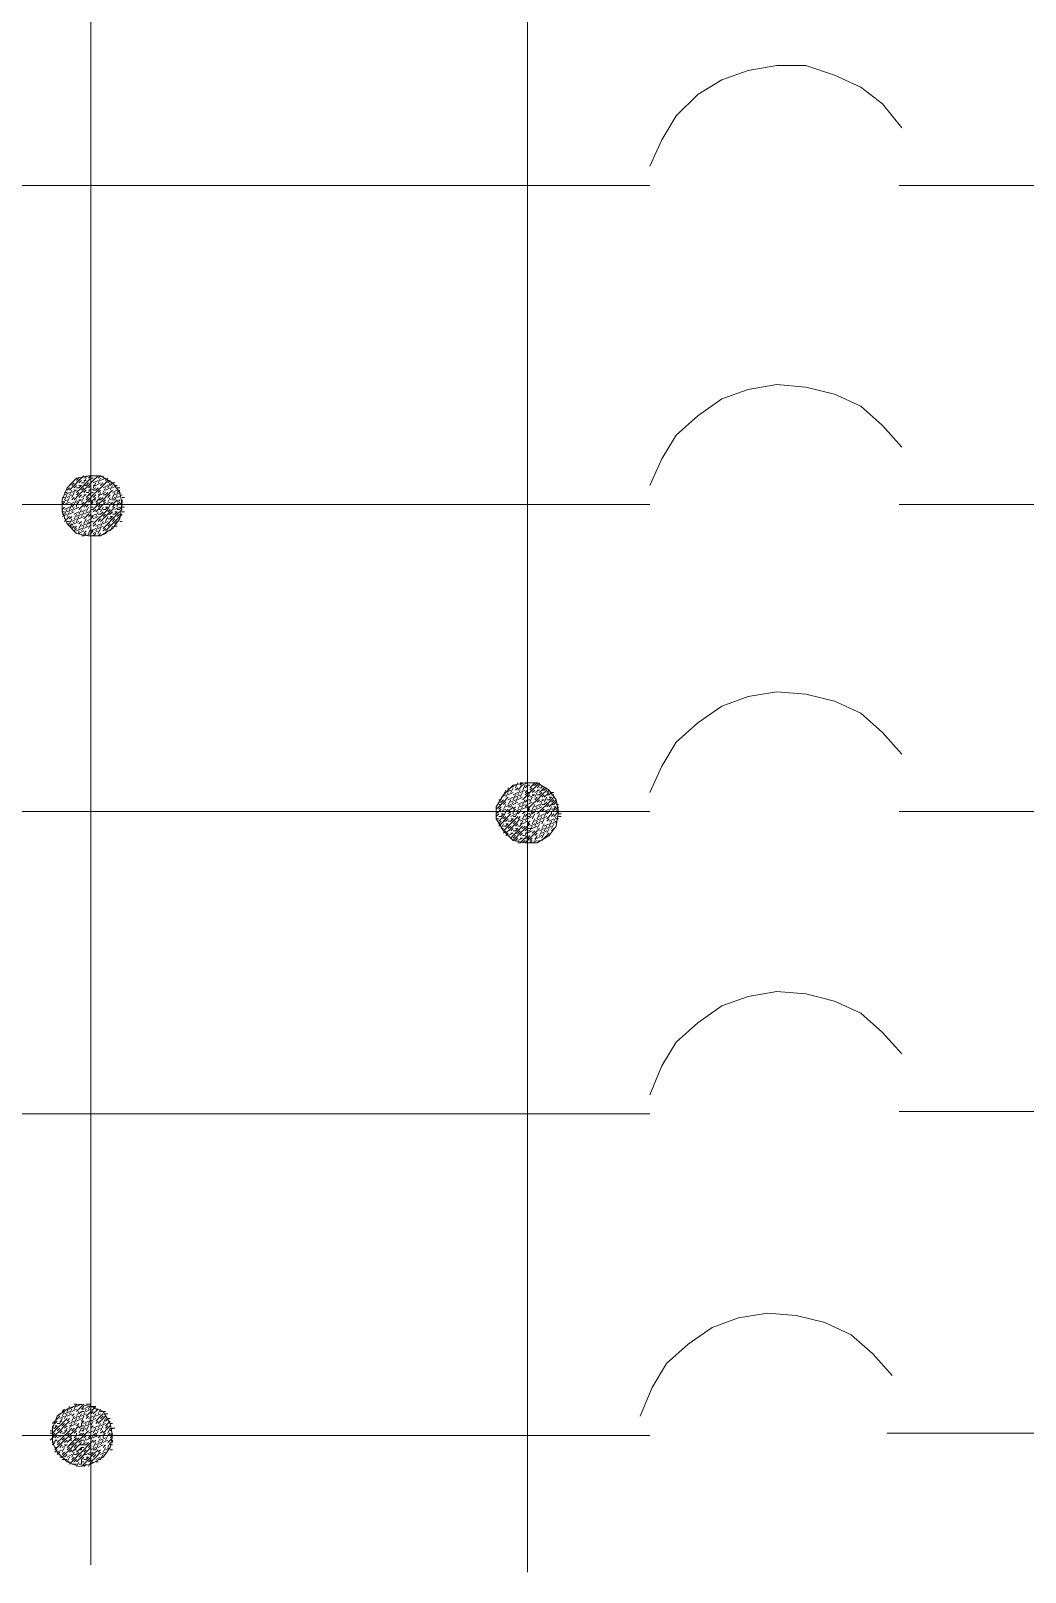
# Model space of a CAD drawing. Header units: metres. Extents: x -1 to 113, y -70 to 21.
# Drawn here: x 107.666 to 108.425, y 5.456 to 6.633 of the extents above; entities that cross this region are included whole.
import ezdxf

# ---------------------------------------------------------------- set-up
doc = ezdxf.new("R2010")
doc.units = ezdxf.units.M
doc.header["$LTSCALE"] = 0.5
doc.layers.add('TABLA', color=7, linetype='Continuous')

msp = doc.modelspace()

# ---------------------------------------------------------------- linework, layer by layer
at = {"layer": 'TABLA', "color": 7, "linetype": 'Continuous', "lineweight": 18, "true_color": 0x000007}
for p, q in [((107.7118, 7.6797), (107.7118, 5.4613)), ((108.0452, 7.6669), (108.0452, 5.4558)), ((108.1386, 6.5146), (107.2465, 6.5146)), ((108.3292, 6.5146), (108.4849, 6.5146)), ((107.6971, 6.2856), (107.699, 6.2875)), ((107.699, 6.2838), (107.7008, 6.2856)), ((107.7008, 6.2893), (107.7026, 6.2911)), ((107.7026, 6.2875), (107.7045, 6.2893)), ((107.7026, 6.2856), (107.7045, 6.2856)), ((107.7026, 6.2838), (107.7045, 6.2856)), ((107.7045, 6.2875), (107.7063, 6.2875)), ((107.7063, 6.2911), (107.71, 6.2929)), ((107.7063, 6.2875), (107.7081, 6.2911)), ((107.7063, 6.2893), (107.7081, 6.2893)), ((107.7063, 6.2856), (107.7081, 6.2856)), ((107.7081, 6.2856), (107.71, 6.2875)), ((107.71, 6.2911), (107.7118, 6.2929)), ((107.71, 6.2838), (107.7118, 6.2856)), ((107.7118, 6.2929), (107.7136, 6.2929)), ((107.7118, 6.2929), (107.7136, 6.2929)), ((107.7118, 6.2911), (107.7136, 6.2911)), ((107.7118, 6.2893), (107.7118, 6.2911)), ((107.7136, 6.2875), (107.7173, 6.2893)), ((107.7136, 6.2838), (107.7155, 6.2875)), ((107.7136, 6.2856), (107.7155, 6.2856)), ((107.7155, 6.2929), (107.7173, 6.2929)), ((107.7155, 6.2856), (107.7191, 6.2875)), ((107.7173, 6.2911), (107.7191, 6.2929)), ((107.7173, 6.2875), (107.7191, 6.2911)), ((107.7191, 6.2893), (107.7228, 6.2911)), ((107.7191, 6.2856), (107.721, 6.2875)), ((107.721, 6.2911), (107.721, 6.2929)), ((107.721, 6.2838), (107.7246, 6.2856)), ((107.7228, 6.2893), (107.7246, 6.2911)), ((107.7246, 6.2875), (107.7265, 6.2893)), ((107.7246, 6.2838), (107.7265, 6.2875)), ((107.7265, 6.2856), (107.7283, 6.2875)), ((107.7265, 6.282), (107.7283, 6.2856)), ((107.7283, 6.2875), (107.7301, 6.2875)), ((107.7283, 6.2838), (107.7319, 6.2856)), ((107.7301, 6.2856), (107.7319, 6.2856)), ((107.6898, 6.2765), (107.6916, 6.2765)), ((107.6898, 6.2728), (107.6898, 6.2746)), ((107.6898, 6.2728), (107.6935, 6.2746)), ((107.6916, 6.2801), (107.6935, 6.2801)), ((107.6916, 6.2783), (107.6953, 6.2801)), ((107.6916, 6.2746), (107.6935, 6.2783)), ((107.6935, 6.282), (107.6953, 6.2838)), ((107.6935, 6.2765), (107.6971, 6.2783)), ((107.6935, 6.2728), (107.6953, 6.2765)), ((107.6953, 6.2783), (107.6971, 6.282)), ((107.6971, 6.2801), (107.7008, 6.282)), ((107.6971, 6.2765), (107.699, 6.2801)), ((107.6971, 6.2746), (107.699, 6.2765)), ((107.699, 6.282), (107.7008, 6.282)), ((107.699, 6.271), (107.7008, 6.2746)), ((107.7008, 6.2838), (107.7026, 6.2838)), ((107.7008, 6.2783), (107.7026, 6.2801)), ((107.7008, 6.2728), (107.7045, 6.2746)), ((107.7026, 6.2765), (107.7045, 6.2783)), ((107.7026, 6.2746), (107.7045, 6.2746)), ((107.7045, 6.282), (107.7063, 6.2838)), ((107.7045, 6.2765), (107.7081, 6.2783)), ((107.7045, 6.2728), (107.7063, 6.2765)), ((107.7063, 6.2801), (107.7081, 6.282)), ((107.7063, 6.2783), (107.7081, 6.2783)), ((107.7081, 6.2801), (107.71, 6.2801)), ((107.7081, 6.2746), (107.71, 6.2765)), ((107.71, 6.2801), (107.7118, 6.2838)), ((107.71, 6.282), (107.7118, 6.282)), ((107.71, 6.2783), (107.7118, 6.2783)), ((107.71, 6.2728), (107.7118, 6.2746)), ((107.7118, 6.282), (107.7155, 6.2838)), ((107.7118, 6.2801), (107.7136, 6.2801)), ((107.7118, 6.2783), (107.7118, 6.2801)), ((107.7118, 6.2728), (107.7155, 6.2765)), ((107.7136, 6.282), (107.7155, 6.282)), ((107.7136, 6.2765), (107.7155, 6.2783)), ((107.7136, 6.2746), (107.7155, 6.2746)), ((107.7155, 6.282), (107.7173, 6.2838)), ((107.7155, 6.2728), (107.7191, 6.2765)), ((107.7173, 6.2801), (107.7191, 6.282)), ((107.7173, 6.2765), (107.7191, 6.2801)), ((107.7173, 6.2783), (107.7191, 6.2783)), ((107.7173, 6.2746), (107.7191, 6.2746)), ((107.7191, 6.2783), (107.7228, 6.2801)), ((107.7191, 6.2746), (107.721, 6.2765)), ((107.721, 6.2801), (107.7228, 6.2838)), ((107.721, 6.2783), (107.7228, 6.2783)), ((107.721, 6.2728), (107.7228, 6.2746)), ((107.7228, 6.282), (107.7265, 6.2838)), ((107.7228, 6.2783), (107.7246, 6.2801)), ((107.7246, 6.2765), (107.7265, 6.2783)), ((107.7246, 6.2728), (107.7265, 6.2765)), ((107.7265, 6.2746), (107.7301, 6.2765)), ((107.7283, 6.2801), (107.7319, 6.282)), ((107.7283, 6.2765), (107.7301, 6.2801)), ((107.7283, 6.2746), (107.7301, 6.2746)), ((107.7301, 6.2783), (107.7338, 6.2801)), ((107.7301, 6.2746), (107.7319, 6.2783)), ((107.7319, 6.2838), (107.7338, 6.2838)), ((107.7319, 6.2801), (107.7338, 6.282)), ((107.7319, 6.2765), (107.7356, 6.2783)), ((107.7319, 6.2728), (107.7338, 6.2746)), ((107.7338, 6.2783), (107.7338, 6.2801)), ((107.7356, 6.2765), (107.7374, 6.2765)), ((107.7356, 6.2728), (107.7356, 6.2746)), ((108.1386, 6.271), (107.2465, 6.271)), ((107.6898, 6.271), (107.6916, 6.2728)), ((107.6898, 6.271), (107.6916, 6.271)), ((107.6898, 6.2691), (107.6898, 6.271)), ((107.6898, 6.2673), (107.6916, 6.2691)), ((107.6898, 6.2655), (107.6916, 6.2655)), ((107.6898, 6.2636), (107.6916, 6.2636)), ((107.6898, 6.2618), (107.6935, 6.2636)), ((107.6916, 6.271), (107.6953, 6.2728)), ((107.6916, 6.271), (107.6935, 6.271)), ((107.6916, 6.2673), (107.6953, 6.2691)), ((107.6916, 6.2636), (107.6935, 6.2673)), ((107.6916, 6.26), (107.6916, 6.2618)), ((107.6916, 6.2581), (107.6953, 6.2618)), ((107.6935, 6.2655), (107.6971, 6.2673)), ((107.6935, 6.2618), (107.6953, 6.2655)), ((107.6953, 6.271), (107.699, 6.2728)), ((107.6953, 6.2673), (107.6971, 6.271)), ((107.6953, 6.2636), (107.699, 6.2655)), ((107.6953, 6.26), (107.6971, 6.2618)), ((107.6971, 6.271), (107.699, 6.271)), ((107.6971, 6.2691), (107.699, 6.271)), ((107.6971, 6.2655), (107.699, 6.2691)), ((107.699, 6.271), (107.7008, 6.271)), ((107.699, 6.2673), (107.7026, 6.2691)), ((107.699, 6.2636), (107.7026, 6.2655)), ((107.699, 6.26), (107.7008, 6.2636)), ((107.7008, 6.271), (107.7026, 6.2728)), ((107.7008, 6.2691), (107.7008, 6.271)), ((107.7008, 6.2618), (107.7045, 6.2636)), ((107.7008, 6.2581), (107.7026, 6.2618)), ((107.7026, 6.2673), (107.7063, 6.271)), ((107.7026, 6.2636), (107.7045, 6.2673)), ((107.7026, 6.26), (107.7063, 6.2618)), ((107.7045, 6.271), (107.7063, 6.2728)), ((107.7045, 6.2655), (107.7081, 6.2673)), ((107.7045, 6.2618), (107.7063, 6.2655)), ((107.7063, 6.2691), (107.7081, 6.271)), ((107.7063, 6.2636), (107.71, 6.2655)), ((107.7081, 6.271), (107.71, 6.271)), ((107.7081, 6.2691), (107.71, 6.271)), ((107.7081, 6.2655), (107.71, 6.2691)), ((107.71, 6.271), (107.7118, 6.271)), ((107.71, 6.271), (107.7118, 6.271)), ((107.71, 6.2618), (107.7118, 6.2636)), ((107.7118, 6.2728), (107.7136, 6.2728)), ((107.7118, 6.271), (107.7136, 6.271)), ((107.7118, 6.2673), (107.7118, 6.2691)), ((107.7118, 6.2691), (107.7136, 6.2691)), ((107.7118, 6.2618), (107.7155, 6.2636)), ((107.7118, 6.2618), (107.7136, 6.2618)), ((107.7118, 6.26), (107.7136, 6.2618)), ((107.7136, 6.271), (107.7155, 6.271)), ((107.7136, 6.2655), (107.7155, 6.2673)), ((107.7136, 6.26), (107.7173, 6.2618)), ((107.7155, 6.271), (107.7173, 6.2728)), ((107.7155, 6.2618), (107.7173, 6.2655)), ((107.7173, 6.2691), (107.7191, 6.271)), ((107.7173, 6.2673), (107.7191, 6.2673)), ((107.7173, 6.2636), (107.7191, 6.2636)), ((107.7191, 6.271), (107.721, 6.271)), ((107.7191, 6.2655), (107.721, 6.2691)), ((107.7191, 6.2636), (107.721, 6.2655)), ((107.721, 6.271), (107.7228, 6.2728)), ((107.721, 6.271), (107.7228, 6.271)), ((107.721, 6.2673), (107.7228, 6.2673)), ((107.721, 6.2618), (107.7228, 6.2636)), ((107.7228, 6.271), (107.7265, 6.2728)), ((107.7228, 6.271), (107.7246, 6.271)), ((107.7228, 6.2691), (107.7246, 6.2691)), ((107.7228, 6.2673), (107.7246, 6.2691)), ((107.7228, 6.2581), (107.7246, 6.2618)), ((107.7246, 6.271), (107.7265, 6.271)), ((107.7246, 6.2655), (107.7265, 6.2673)), ((107.7246, 6.2636), (107.7265, 6.2636)), ((107.7265, 6.271), (107.7283, 6.2728)), ((107.7265, 6.2636), (107.7283, 6.2655)), ((107.7265, 6.2618), (107.7283, 6.2618)), ((107.7265, 6.26), (107.7283, 6.2618)), ((107.7283, 6.2691), (107.7301, 6.271)), ((107.7283, 6.2636), (107.7301, 6.2636)), ((107.7301, 6.271), (107.7319, 6.271)), ((107.7301, 6.2673), (107.7338, 6.2691)), ((107.7301, 6.2655), (107.7319, 6.2655)), ((107.7301, 6.2636), (107.7319, 6.2655)), ((107.7319, 6.271), (107.7338, 6.2728)), ((107.7319, 6.2691), (107.7319, 6.271)), ((107.7319, 6.2673), (107.7338, 6.2673)), ((107.7319, 6.2618), (107.7338, 6.2636)), ((107.7338, 6.271), (107.7356, 6.2728)), ((107.7338, 6.2673), (107.7356, 6.271)), ((107.7356, 6.2691), (107.7374, 6.2691)), ((107.7356, 6.2655), (107.7374, 6.2655)), ((108.3292, 6.271), (108.4849, 6.271)), ((107.6935, 6.2581), (107.6953, 6.2581)), ((107.6935, 6.2563), (107.6953, 6.2563)), ((107.6953, 6.2563), (107.6971, 6.26)), ((107.6953, 6.2545), (107.6971, 6.2563)), ((107.6953, 6.2545), (107.6971, 6.2545)), ((107.6971, 6.2581), (107.7008, 6.26)), ((107.6971, 6.2545), (107.699, 6.2581)), ((107.6971, 6.2526), (107.699, 6.2545)), ((107.699, 6.2563), (107.7026, 6.2581)), ((107.699, 6.2526), (107.7008, 6.2545)), ((107.699, 6.2508), (107.7008, 6.2526)), ((107.7008, 6.2508), (107.7045, 6.2526)), ((107.7026, 6.2563), (107.7045, 6.2581)), ((107.7026, 6.2526), (107.7045, 6.2563)), ((107.7026, 6.249), (107.7026, 6.2508)), ((107.7026, 6.249), (107.7063, 6.2508)), ((107.7045, 6.2545), (107.7081, 6.2563)), ((107.7045, 6.2508), (107.7063, 6.2545)), ((107.7063, 6.2563), (107.7081, 6.26)), ((107.7063, 6.2526), (107.71, 6.2545)), ((107.7063, 6.249), (107.7081, 6.2508)), ((107.7081, 6.2581), (107.7118, 6.26)), ((107.7081, 6.2545), (107.71, 6.2581)), ((107.71, 6.2563), (107.7118, 6.2581)), ((107.71, 6.2526), (107.7118, 6.2563)), ((107.71, 6.249), (107.7118, 6.2526)), ((107.7118, 6.2581), (107.7118, 6.26)), ((107.7118, 6.2581), (107.7136, 6.2581)), ((107.7118, 6.2508), (107.7155, 6.2526)), ((107.7118, 6.2508), (107.7136, 6.2508)), ((107.7118, 6.249), (107.7136, 6.2508)), ((107.7136, 6.2545), (107.7155, 6.2563)), ((107.7136, 6.249), (107.7173, 6.2508)), ((107.7155, 6.2545), (107.7191, 6.2563)), ((107.7155, 6.2508), (107.7173, 6.2545)), ((107.7173, 6.2581), (107.7191, 6.26)), ((107.7173, 6.2526), (107.721, 6.2545)), ((107.7173, 6.249), (107.7191, 6.2526)), ((107.7191, 6.2545), (107.721, 6.2581)), ((107.721, 6.2563), (107.7246, 6.2581)), ((107.721, 6.2508), (107.7228, 6.2526)), ((107.7228, 6.249), (107.7246, 6.2508)), ((107.7246, 6.26), (107.7265, 6.26)), ((107.7246, 6.2545), (107.7265, 6.2563)), ((107.7265, 6.2508), (107.7283, 6.2545)), ((107.7283, 6.2581), (107.7301, 6.26)), ((107.7301, 6.2563), (107.7319, 6.2581)), ((107.7301, 6.2545), (107.7319, 6.2545)), ((107.7338, 6.2581), (107.7356, 6.2581)), ((107.7045, 6.2472), (107.7063, 6.2472)), ((107.7063, 6.2472), (107.7081, 6.249)), ((107.7081, 6.2472), (107.7118, 6.249)), ((107.71, 6.2472), (107.7118, 6.2472)), ((107.7118, 6.2472), (107.7118, 6.249)), ((107.7118, 6.2472), (107.7136, 6.2472)), ((107.7136, 6.2472), (107.7155, 6.249)), ((107.7173, 6.2472), (107.7191, 6.249)), ((107.7191, 6.2472), (107.7228, 6.249)), ((108.0269, 6.0493), (108.0287, 6.053)), ((108.0287, 6.0511), (108.0324, 6.053)), ((108.0287, 6.0475), (108.0305, 6.0511)), ((108.0305, 6.053), (108.0305, 6.0548)), ((108.0305, 6.0493), (108.0342, 6.0511)), ((108.0324, 6.0548), (108.036, 6.0566)), ((108.0324, 6.0511), (108.0342, 6.0548)), ((108.0342, 6.0493), (108.0379, 6.0511)), ((108.036, 6.0548), (108.0379, 6.0585)), ((108.036, 6.053), (108.0379, 6.0548)), ((108.0379, 6.0493), (108.0397, 6.053)), ((108.0397, 6.0585), (108.0415, 6.0585)), ((108.0397, 6.0566), (108.0415, 6.0585)), ((108.0397, 6.0511), (108.0434, 6.053)), ((108.0397, 6.0475), (108.0415, 6.0511)), ((108.0415, 6.053), (108.0434, 6.0566)), ((108.0434, 6.0548), (108.0452, 6.0566)), ((108.0434, 6.0511), (108.0452, 6.053)), ((108.0434, 6.0493), (108.0452, 6.0511)), ((108.0452, 6.0585), (108.047, 6.0585)), ((108.0452, 6.0585), (108.047, 6.0585)), ((108.0452, 6.0566), (108.047, 6.0566)), ((108.0452, 6.0566), (108.047, 6.0566)), ((108.0452, 6.053), (108.0452, 6.0548)), ((108.0452, 6.0511), (108.047, 6.0511)), ((108.047, 6.0585), (108.0489, 6.0585)), ((108.047, 6.0548), (108.0507, 6.0585)), ((108.047, 6.053), (108.0489, 6.0548)), ((108.0489, 6.0585), (108.0507, 6.0585)), ((108.0489, 6.0566), (108.0507, 6.0566)), ((108.0489, 6.0511), (108.0507, 6.053)), ((108.0507, 6.0566), (108.0525, 6.0585)), ((108.0507, 6.0511), (108.0544, 6.053)), ((108.0507, 6.0475), (108.0525, 6.0511)), ((108.0525, 6.0548), (108.0544, 6.0566)), ((108.0525, 6.053), (108.0544, 6.053)), ((108.0544, 6.0548), (108.0562, 6.0548)), ((108.0544, 6.0511), (108.058, 6.0548)), ((108.0544, 6.0493), (108.0562, 6.0511)), ((108.0562, 6.0548), (108.0562, 6.0566)), ((108.0562, 6.053), (108.058, 6.053)), ((108.058, 6.053), (108.0599, 6.0548)), ((108.058, 6.0475), (108.0617, 6.0511)), ((108.0599, 6.0511), (108.0617, 6.053)), ((108.0617, 6.0493), (108.0635, 6.0511)), ((108.0635, 6.0511), (108.0654, 6.0511)), ((108.0232, 6.0456), (108.0251, 6.0456)), ((108.0232, 6.0438), (108.0251, 6.0438)), ((108.0232, 6.042), (108.0251, 6.042)), ((108.0232, 6.0383), (108.0251, 6.0401)), ((108.0232, 6.0365), (108.0251, 6.0383)), ((108.0251, 6.0475), (108.0287, 6.0493)), ((108.0251, 6.0438), (108.0269, 6.0456)), ((108.0251, 6.0365), (108.0287, 6.0383)), ((108.0269, 6.042), (108.0287, 6.0438)), ((108.0269, 6.0383), (108.0287, 6.042)), ((108.0287, 6.0401), (108.0324, 6.042)), ((108.0287, 6.0365), (108.0305, 6.0383)), ((108.0305, 6.0456), (108.0342, 6.0475)), ((108.0305, 6.042), (108.0324, 6.0456)), ((108.0305, 6.0401), (108.0324, 6.0401)), ((108.0324, 6.0438), (108.036, 6.0456)), ((108.0324, 6.0401), (108.0342, 6.0438)), ((108.0342, 6.0456), (108.036, 6.0493)), ((108.0342, 6.042), (108.0379, 6.0438)), ((108.0342, 6.0383), (108.036, 6.0401)), ((108.0342, 6.0365), (108.036, 6.0383)), ((108.036, 6.0475), (108.0397, 6.0493)), ((108.036, 6.0438), (108.0379, 6.0475)), ((108.036, 6.0365), (108.0397, 6.0383)), ((108.0379, 6.0456), (108.0415, 6.0475)), ((108.0379, 6.042), (108.0415, 6.0438)), ((108.0379, 6.0383), (108.0397, 6.042)), ((108.0397, 6.0401), (108.0434, 6.042)), ((108.0397, 6.0365), (108.0415, 6.0401)), ((108.0415, 6.0456), (108.0452, 6.0493)), ((108.0415, 6.042), (108.0434, 6.0456)), ((108.0415, 6.0383), (108.0452, 6.0401)), ((108.0434, 6.0438), (108.0452, 6.0456)), ((108.0434, 6.0401), (108.0452, 6.042)), ((108.0452, 6.0475), (108.047, 6.0493)), ((108.0452, 6.0456), (108.0452, 6.0475)), ((108.0452, 6.0456), (108.047, 6.0456)), ((108.0452, 6.042), (108.0452, 6.0438)), ((108.0452, 6.042), (108.0489, 6.0438)), ((108.0452, 6.0401), (108.047, 6.0401)), ((108.0452, 6.0383), (108.047, 6.0383)), ((108.047, 6.0475), (108.0507, 6.0493)), ((108.047, 6.0438), (108.0489, 6.0475)), ((108.047, 6.0365), (108.0507, 6.0383)), ((108.0489, 6.0493), (108.0507, 6.0493)), ((108.0489, 6.0383), (108.0507, 6.042)), ((108.0507, 6.0456), (108.0525, 6.0475)), ((108.0507, 6.0401), (108.0544, 6.042)), ((108.0507, 6.0365), (108.0525, 6.0401)), ((108.0525, 6.0493), (108.0544, 6.0493)), ((108.0525, 6.0438), (108.0544, 6.0456)), ((108.0525, 6.0383), (108.0562, 6.0401)), ((108.0544, 6.0438), (108.058, 6.0456)), ((108.0544, 6.0401), (108.0562, 6.0438)), ((108.0562, 6.0475), (108.058, 6.0493)), ((108.0562, 6.0456), (108.058, 6.0456)), ((108.0562, 6.042), (108.058, 6.042)), ((108.0562, 6.0365), (108.058, 6.0383)), ((108.058, 6.0438), (108.0599, 6.0475)), ((108.058, 6.042), (108.0599, 6.0438)), ((108.058, 6.0365), (108.0617, 6.0383)), ((108.0599, 6.0493), (108.0617, 6.0493)), ((108.0599, 6.0456), (108.0617, 6.0456)), ((108.0599, 6.0401), (108.0617, 6.042)), ((108.0617, 6.0475), (108.0635, 6.0475)), ((108.0617, 6.0456), (108.0635, 6.0475)), ((108.0617, 6.0365), (108.0635, 6.0401)), ((108.0635, 6.0493), (108.0654, 6.0493)), ((108.0635, 6.0438), (108.0654, 6.0456)), ((108.0635, 6.042), (108.0654, 6.042)), ((108.0635, 6.0383), (108.0654, 6.0383)), ((108.0654, 6.042), (108.0672, 6.0438)), ((108.0654, 6.0401), (108.0672, 6.0401)), ((108.0654, 6.0383), (108.0672, 6.0401)), ((108.0672, 6.042), (108.069, 6.042)), ((108.0672, 6.0365), (108.069, 6.0383)), ((108.1386, 6.0365), (107.2465, 6.0365)), ((108.0214, 6.0365), (108.0232, 6.0365)), ((108.0214, 6.0347), (108.0232, 6.0365)), ((108.0214, 6.0328), (108.0232, 6.0347)), ((108.0214, 6.031), (108.0232, 6.031)), ((108.0232, 6.0365), (108.0251, 6.0365)), ((108.0232, 6.0328), (108.0251, 6.0328)), ((108.0232, 6.0273), (108.0251, 6.0292)), ((108.0251, 6.0365), (108.0269, 6.0365)), ((108.0251, 6.0347), (108.0269, 6.0347)), ((108.0251, 6.0328), (108.0269, 6.0347)), ((108.0251, 6.0237), (108.0269, 6.0273)), ((108.0269, 6.0365), (108.0287, 6.0365)), ((108.0269, 6.031), (108.0287, 6.0328)), ((108.0269, 6.0292), (108.0287, 6.0292)), ((108.0287, 6.0292), (108.0305, 6.031)), ((108.0287, 6.0273), (108.0305, 6.0273)), ((108.0287, 6.0255), (108.0305, 6.0273)), ((108.0305, 6.0347), (108.0324, 6.0365)), ((108.0305, 6.0292), (108.0324, 6.0292)), ((108.0324, 6.0365), (108.0342, 6.0365)), ((108.0324, 6.0328), (108.036, 6.0347)), ((108.0324, 6.031), (108.0342, 6.031)), ((108.0324, 6.0292), (108.0342, 6.031)), ((108.0342, 6.0347), (108.0342, 6.0365)), ((108.0342, 6.0328), (108.036, 6.0328)), ((108.0342, 6.0273), (108.036, 6.0292)), ((108.036, 6.0328), (108.0379, 6.0365)), ((108.036, 6.0255), (108.0379, 6.0273)), ((108.0379, 6.0365), (108.0397, 6.0365)), ((108.0379, 6.0347), (108.0397, 6.0365)), ((108.0379, 6.031), (108.0397, 6.0328)), ((108.0397, 6.0365), (108.0415, 6.0365)), ((108.0397, 6.0292), (108.0434, 6.031)), ((108.0397, 6.0255), (108.0415, 6.0292)), ((108.0397, 6.0273), (108.0415, 6.0273)), ((108.0415, 6.0347), (108.0434, 6.0365)), ((108.0415, 6.031), (108.0434, 6.0347)), ((108.0415, 6.0273), (108.0452, 6.0292)), ((108.0434, 6.0365), (108.0452, 6.0365)), ((108.0434, 6.0328), (108.0452, 6.0347)), ((108.0434, 6.0292), (108.0452, 6.0328)), ((108.0452, 6.0365), (108.047, 6.0365)), ((108.0452, 6.0347), (108.047, 6.0347)), ((108.0452, 6.0328), (108.047, 6.0328)), ((108.0452, 6.031), (108.0489, 6.0328)), ((108.0452, 6.0273), (108.047, 6.0292)), ((108.0452, 6.0273), (108.047, 6.0273)), ((108.0452, 6.0255), (108.047, 6.0273)), ((108.047, 6.0365), (108.0489, 6.0365)), ((108.047, 6.0328), (108.0489, 6.0365)), ((108.047, 6.0255), (108.0507, 6.0273)), ((108.0489, 6.0365), (108.0507, 6.0365)), ((108.0489, 6.0347), (108.0507, 6.0365)), ((108.0489, 6.031), (108.0507, 6.0347)), ((108.0489, 6.0273), (108.0507, 6.031)), ((108.0507, 6.0365), (108.0525, 6.0365)), ((108.0507, 6.0292), (108.0544, 6.031)), ((108.0507, 6.0255), (108.0525, 6.0292)), ((108.0525, 6.0347), (108.0544, 6.0365)), ((108.0525, 6.031), (108.0544, 6.0347)), ((108.0525, 6.0273), (108.0562, 6.0292)), ((108.0525, 6.0237), (108.0544, 6.0273)), ((108.0544, 6.0328), (108.058, 6.0347)), ((108.0544, 6.0292), (108.0562, 6.0328)), ((108.0562, 6.0365), (108.058, 6.0365)), ((108.0562, 6.031), (108.0599, 6.0328)), ((108.0562, 6.0273), (108.058, 6.031)), ((108.0562, 6.0237), (108.058, 6.0273)), ((108.058, 6.0328), (108.0599, 6.0365)), ((108.058, 6.0255), (108.0617, 6.0273)), ((108.0599, 6.0365), (108.0617, 6.0365)), ((108.0599, 6.0347), (108.0617, 6.0365)), ((108.0599, 6.0292), (108.0617, 6.031)), ((108.0617, 6.0365), (108.0635, 6.0365)), ((108.0617, 6.0292), (108.0654, 6.031)), ((108.0617, 6.0255), (108.0635, 6.0292)), ((108.0635, 6.0328), (108.0654, 6.0347)), ((108.0635, 6.0273), (108.0672, 6.0292)), ((108.0635, 6.0237), (108.0654, 6.0273)), ((108.0654, 6.0328), (108.069, 6.0365)), ((108.0654, 6.0292), (108.0672, 6.0328)), ((108.0672, 6.031), (108.069, 6.031)), ((108.0672, 6.0273), (108.0672, 6.0292)), ((108.069, 6.0347), (108.0709, 6.0347)), ((108.069, 6.0328), (108.0709, 6.0328)), ((108.3292, 6.0365), (108.4849, 6.0365)), ((108.0251, 6.0237), (108.0269, 6.0237)), ((108.0269, 6.0255), (108.0287, 6.0255)), ((108.0269, 6.02), (108.0287, 6.0218)), ((108.0287, 6.0182), (108.0305, 6.02)), ((108.0305, 6.0237), (108.0324, 6.0255)), ((108.0305, 6.0182), (108.0342, 6.02)), ((108.0324, 6.0218), (108.0342, 6.0237)), ((108.0324, 6.02), (108.0342, 6.02)), ((108.0342, 6.0218), (108.036, 6.0218)), ((108.0342, 6.0163), (108.036, 6.0182)), ((108.036, 6.0237), (108.0379, 6.0237)), ((108.036, 6.0218), (108.0379, 6.0237)), ((108.036, 6.02), (108.0379, 6.02)), ((108.036, 6.0145), (108.0379, 6.0163)), ((108.0379, 6.0255), (108.0397, 6.0255)), ((108.0379, 6.02), (108.0397, 6.0218)), ((108.0379, 6.0145), (108.0415, 6.0163)), ((108.0397, 6.0182), (108.0415, 6.02)), ((108.0397, 6.0163), (108.0415, 6.0163)), ((108.0415, 6.0237), (108.0434, 6.0255)), ((108.0415, 6.0182), (108.0434, 6.0182)), ((108.0415, 6.0127), (108.0434, 6.0145)), ((108.0434, 6.0218), (108.0452, 6.0237)), ((108.0434, 6.0182), (108.0452, 6.0218)), ((108.0434, 6.02), (108.0452, 6.02)), ((108.0434, 6.0163), (108.0452, 6.0163)), ((108.0434, 6.0127), (108.0452, 6.0145)), ((108.0452, 6.0237), (108.047, 6.0237)), ((108.0452, 6.0218), (108.047, 6.0218)), ((108.0452, 6.02), (108.0489, 6.0218)), ((108.0452, 6.0163), (108.047, 6.0182)), ((108.0452, 6.0163), (108.047, 6.0163)), ((108.047, 6.0218), (108.0489, 6.0255)), ((108.047, 6.0237), (108.0489, 6.0237)), ((108.047, 6.0145), (108.0489, 6.0163)), ((108.047, 6.0127), (108.0489, 6.0145)), ((108.0489, 6.0237), (108.0525, 6.0255)), ((108.0489, 6.02), (108.0507, 6.0218)), ((108.0489, 6.0127), (108.0525, 6.0145)), ((108.0507, 6.0182), (108.0525, 6.02)), ((108.0507, 6.0145), (108.0525, 6.0182)), ((108.0507, 6.0163), (108.0525, 6.0163)), ((108.0525, 6.0163), (108.0562, 6.0182)), ((108.0525, 6.0127), (108.0544, 6.0145)), ((108.0544, 6.0218), (108.058, 6.0237)), ((108.0544, 6.0182), (108.0562, 6.0218)), ((108.0562, 6.02), (108.0599, 6.0218)), ((108.0562, 6.0163), (108.058, 6.02)), ((108.058, 6.0218), (108.0599, 6.0255)), ((108.0599, 6.0237), (108.0635, 6.0255)), ((108.0599, 6.02), (108.0617, 6.0237)), ((108.0635, 6.0218), (108.0654, 6.0237)), ((108.0379, 6.0127), (108.0397, 6.0127)), ((108.0452, 6.0127), (108.047, 6.0127)), ((108.047, 6.0127), (108.0489, 6.0127)), ((108.1386, 5.8057), (107.2465, 5.8057)), ((108.3292, 5.8075), (108.4849, 5.8075)), ((107.6898, 5.5785), (107.6916, 5.5803)), ((107.6935, 5.5785), (107.6953, 5.5822)), ((107.6953, 5.5803), (107.699, 5.5822)), ((107.6953, 5.5767), (107.6971, 5.5803)), ((107.6971, 5.5785), (107.7008, 5.5803)), ((107.699, 5.584), (107.7008, 5.584)), ((107.699, 5.5803), (107.7008, 5.584)), ((107.7008, 5.5822), (107.7045, 5.584)), ((107.7008, 5.5785), (107.7045, 5.5822)), ((107.7045, 5.5822), (107.7063, 5.584)), ((107.7045, 5.5803), (107.7063, 5.5822)), ((107.7045, 5.5803), (107.7063, 5.5803)), ((107.7063, 5.5803), (107.71, 5.5822)), ((107.7063, 5.5767), (107.7081, 5.5803)), ((107.7081, 5.584), (107.71, 5.584)), ((107.7081, 5.5785), (107.7118, 5.5803)), ((107.71, 5.584), (107.7118, 5.584)), ((107.71, 5.5803), (107.7118, 5.584)), ((107.7118, 5.5822), (107.7136, 5.5822)), ((107.7136, 5.5822), (107.7155, 5.5822)), ((107.7136, 5.5767), (107.7173, 5.5803)), ((107.7155, 5.5803), (107.7173, 5.5803)), ((107.7173, 5.5767), (107.7191, 5.5803)), ((107.6825, 5.5657), (107.6825, 5.5675)), ((107.6843, 5.5693), (107.6861, 5.5712)), ((107.6843, 5.5675), (107.6861, 5.5675)), ((107.6843, 5.5657), (107.6861, 5.5675)), ((107.6861, 5.5748), (107.688, 5.5767)), ((107.6861, 5.5693), (107.688, 5.5693)), ((107.688, 5.573), (107.6916, 5.5748)), ((107.688, 5.5693), (107.6898, 5.573)), ((107.688, 5.5712), (107.6898, 5.5712)), ((107.6898, 5.5748), (107.6916, 5.5785)), ((107.6898, 5.5675), (107.6916, 5.5693)), ((107.6916, 5.5767), (107.6953, 5.5785)), ((107.6916, 5.573), (107.6935, 5.5767)), ((107.6916, 5.5657), (107.6935, 5.5675)), ((107.6935, 5.5748), (107.6971, 5.5767)), ((107.6935, 5.5712), (107.6953, 5.573)), ((107.6953, 5.5693), (107.699, 5.5712)), ((107.6953, 5.5657), (107.6971, 5.5693)), ((107.6953, 5.5675), (107.6971, 5.5675)), ((107.6971, 5.5748), (107.699, 5.5767)), ((107.6971, 5.5712), (107.699, 5.5748)), ((107.6971, 5.5675), (107.7008, 5.5693)), ((107.699, 5.573), (107.7026, 5.5748)), ((107.699, 5.5693), (107.7008, 5.573)), ((107.7008, 5.5748), (107.7026, 5.5785)), ((107.7008, 5.5712), (107.7045, 5.573)), ((107.7008, 5.5675), (107.7026, 5.5693)), ((107.7026, 5.5767), (107.7045, 5.5785)), ((107.7026, 5.573), (107.7045, 5.5767)), ((107.7026, 5.5657), (107.7045, 5.5675)), ((107.7045, 5.5785), (107.7063, 5.5785)), ((107.7045, 5.5748), (107.7081, 5.5767)), ((107.7045, 5.5712), (107.7063, 5.5748)), ((107.7045, 5.5712), (107.7063, 5.5712)), ((107.7045, 5.5693), (107.7063, 5.5712)), ((107.7045, 5.5675), (107.7045, 5.5693)), ((107.7045, 5.5675), (107.7063, 5.5675)), ((107.7063, 5.5693), (107.71, 5.5712)), ((107.7063, 5.5657), (107.7081, 5.5693)), ((107.7081, 5.573), (107.71, 5.5748)), ((107.7081, 5.5675), (107.7118, 5.5693)), ((107.7081, 5.5638), (107.71, 5.5675)), ((107.71, 5.573), (107.7136, 5.5748)), ((107.71, 5.5693), (107.7118, 5.573)), ((107.7118, 5.5767), (107.7136, 5.5785)), ((107.7118, 5.5712), (107.7155, 5.573)), ((107.7118, 5.5675), (107.7136, 5.5712)), ((107.7118, 5.5657), (107.7136, 5.5675)), ((107.7136, 5.573), (107.7155, 5.5767)), ((107.7136, 5.5657), (107.7173, 5.5675)), ((107.7155, 5.5748), (107.7191, 5.5767)), ((107.7155, 5.5693), (107.7173, 5.5712)), ((107.7173, 5.5657), (107.7191, 5.5693)), ((107.7191, 5.5785), (107.721, 5.5785)), ((107.7191, 5.573), (107.721, 5.5748)), ((107.7191, 5.5675), (107.7228, 5.5693)), ((107.7191, 5.5638), (107.721, 5.5675)), ((107.721, 5.5785), (107.7228, 5.5785)), ((107.721, 5.5693), (107.7228, 5.573)), ((107.7228, 5.5767), (107.7246, 5.5767)), ((107.7228, 5.5712), (107.7246, 5.573)), ((107.7228, 5.5675), (107.7265, 5.5712)), ((107.7228, 5.5657), (107.7246, 5.5675)), ((107.7246, 5.573), (107.7265, 5.573)), ((107.7265, 5.5693), (107.7283, 5.5693)), ((108.1386, 5.5602), (107.2392, 5.5602)), ((107.6807, 5.5638), (107.6825, 5.5638)), ((107.6807, 5.5565), (107.6843, 5.5602)), ((107.6825, 5.5657), (107.6843, 5.5657)), ((107.6825, 5.5602), (107.6843, 5.562)), ((107.6825, 5.5602), (107.6843, 5.5602)), ((107.6825, 5.5547), (107.6825, 5.5565)), ((107.6825, 5.5547), (107.6861, 5.5565)), ((107.6843, 5.5584), (107.6861, 5.5602)), ((107.6843, 5.5565), (107.6861, 5.5565)), ((107.6861, 5.5638), (107.688, 5.5657)), ((107.6861, 5.5584), (107.6898, 5.5602)), ((107.688, 5.562), (107.6898, 5.5638)), ((107.688, 5.5602), (107.6898, 5.5602)), ((107.6898, 5.562), (107.6916, 5.562)), ((107.6898, 5.5602), (107.6916, 5.5602)), ((107.6898, 5.5565), (107.6916, 5.5584)), ((107.6916, 5.562), (107.6935, 5.5657)), ((107.6916, 5.5638), (107.6935, 5.5638)), ((107.6916, 5.5602), (107.6935, 5.5602)), ((107.6916, 5.5547), (107.6935, 5.5565)), ((107.6935, 5.5602), (107.6953, 5.562)), ((107.6935, 5.5602), (107.6953, 5.5602)), ((107.6935, 5.5547), (107.6971, 5.5584)), ((107.6953, 5.5584), (107.6971, 5.5602)), ((107.6953, 5.5565), (107.6971, 5.5565)), ((107.6971, 5.5638), (107.699, 5.5657)), ((107.699, 5.562), (107.7008, 5.5638)), ((107.699, 5.5602), (107.7008, 5.5602)), ((107.699, 5.5584), (107.7008, 5.5602)), ((107.699, 5.5565), (107.7008, 5.5565)), ((107.7008, 5.5602), (107.7008, 5.562)), ((107.7008, 5.5602), (107.7026, 5.5602)), ((107.7008, 5.5565), (107.7026, 5.5584)), ((107.7026, 5.562), (107.7045, 5.5657)), ((107.7026, 5.5602), (107.7045, 5.562)), ((107.7026, 5.5547), (107.7045, 5.5565)), ((107.7045, 5.5657), (107.7063, 5.5657)), ((107.7045, 5.5638), (107.7081, 5.5657)), ((107.7045, 5.5638), (107.7063, 5.5638)), ((107.7045, 5.5602), (107.7063, 5.562)), ((107.7045, 5.5602), (107.7063, 5.5602)), ((107.7045, 5.5584), (107.7063, 5.5602)), ((107.7045, 5.5565), (107.7063, 5.5565)), ((107.7063, 5.5602), (107.71, 5.5638)), ((107.7063, 5.5584), (107.7081, 5.5602)), ((107.7063, 5.5547), (107.7081, 5.5584)), ((107.7081, 5.5602), (107.71, 5.5602)), ((107.7081, 5.5565), (107.7118, 5.5584)), ((107.71, 5.562), (107.7136, 5.5638)), ((107.71, 5.5584), (107.7118, 5.5602)), ((107.7118, 5.5602), (107.7118, 5.562)), ((107.7118, 5.5602), (107.7136, 5.5602)), ((107.7118, 5.5565), (107.7136, 5.5602)), ((107.7136, 5.562), (107.7155, 5.5657)), ((107.7136, 5.5602), (107.7155, 5.562)), ((107.7136, 5.5584), (107.7173, 5.5602)), ((107.7136, 5.5547), (107.7155, 5.5565)), ((107.7155, 5.5638), (107.7191, 5.5657)), ((107.7155, 5.5602), (107.7173, 5.5638)), ((107.7155, 5.5602), (107.7173, 5.5602)), ((107.7173, 5.5602), (107.7191, 5.5602)), ((107.7173, 5.5584), (107.7191, 5.5602)), ((107.7173, 5.5547), (107.7191, 5.5584)), ((107.7191, 5.562), (107.721, 5.5638)), ((107.7191, 5.5602), (107.721, 5.5602)), ((107.7191, 5.5565), (107.7228, 5.5584)), ((107.7191, 5.5529), (107.721, 5.5565)), ((107.721, 5.5602), (107.7228, 5.562)), ((107.721, 5.5584), (107.721, 5.5602)), ((107.721, 5.5547), (107.7246, 5.5565)), ((107.7228, 5.5602), (107.7246, 5.5602)), ((107.7228, 5.5565), (107.7246, 5.5602)), ((107.7246, 5.562), (107.7265, 5.5657)), ((107.7246, 5.5602), (107.7265, 5.562)), ((107.7246, 5.5547), (107.7283, 5.5584)), ((107.7265, 5.5638), (107.7283, 5.5657)), ((107.7265, 5.5602), (107.7283, 5.562)), ((107.7265, 5.5602), (107.7283, 5.5602)), ((107.7265, 5.5584), (107.7283, 5.5602)), ((107.7283, 5.5657), (107.7301, 5.5657)), ((107.7283, 5.5547), (107.7283, 5.5565)), ((108.32, 5.562), (108.4775, 5.562)), ((107.6825, 5.5529), (107.6843, 5.5547)), ((107.6843, 5.551), (107.6861, 5.551)), ((107.6843, 5.5474), (107.6861, 5.5492)), ((107.6861, 5.5529), (107.688, 5.5547)), ((107.6861, 5.5474), (107.6898, 5.5492)), ((107.6861, 5.5455), (107.688, 5.5474)), ((107.688, 5.551), (107.6898, 5.5529)), ((107.688, 5.5437), (107.6898, 5.5437)), ((107.6898, 5.551), (107.6935, 5.5529)), ((107.6898, 5.5474), (107.6916, 5.551)), ((107.6898, 5.5455), (107.6916, 5.5474)), ((107.6916, 5.5529), (107.6935, 5.5529)), ((107.6916, 5.5437), (107.6935, 5.5455)), ((107.6935, 5.5492), (107.6953, 5.551)), ((107.6935, 5.5437), (107.6971, 5.5455)), ((107.6935, 5.54), (107.6953, 5.5437)), ((107.6953, 5.5529), (107.6971, 5.5529)), ((107.6953, 5.5474), (107.6971, 5.5492)), ((107.6971, 5.5529), (107.699, 5.5547)), ((107.6971, 5.5437), (107.699, 5.5474)), ((107.6971, 5.5419), (107.699, 5.5437)), ((107.699, 5.551), (107.7008, 5.5529)), ((107.699, 5.5492), (107.7008, 5.5492)), ((107.699, 5.5455), (107.7008, 5.5455)), ((107.7008, 5.5474), (107.7045, 5.551)), ((107.7008, 5.5455), (107.7026, 5.5474)), ((107.7008, 5.54), (107.7045, 5.5437)), ((107.7026, 5.5529), (107.7045, 5.5529)), ((107.7026, 5.5492), (107.7045, 5.5492)), ((107.7026, 5.5437), (107.7045, 5.5455)), ((107.7045, 5.5529), (107.7081, 5.5547)), ((107.7045, 5.5529), (107.7063, 5.5529)), ((107.7045, 5.5492), (107.7045, 5.551)), ((107.7045, 5.551), (107.7063, 5.551)), ((107.7045, 5.5419), (107.7063, 5.5437)), ((107.7063, 5.5529), (107.7081, 5.5529)), ((107.7063, 5.5474), (107.7081, 5.5492)), ((107.7063, 5.5455), (107.7081, 5.5455)), ((107.7081, 5.5529), (107.71, 5.5547)), ((107.7081, 5.5455), (107.7118, 5.5474)), ((107.7081, 5.5437), (107.71, 5.5437)), ((107.7081, 5.5419), (107.71, 5.5437)), ((107.71, 5.551), (107.7118, 5.5529)), ((107.71, 5.5455), (107.7118, 5.5455)), ((107.7118, 5.5492), (107.7155, 5.551)), ((107.7118, 5.5455), (107.7136, 5.5474)), ((107.7136, 5.551), (107.7155, 5.5547)), ((107.7136, 5.5492), (107.7155, 5.5492)), ((107.7136, 5.5437), (107.7155, 5.5455)), ((107.7155, 5.5529), (107.7191, 5.5547)), ((107.7155, 5.5492), (107.7173, 5.5529)), ((107.7155, 5.5419), (107.7191, 5.5437)), ((107.7173, 5.551), (107.721, 5.5529)), ((107.7173, 5.5474), (107.7191, 5.5492)), ((107.7191, 5.5455), (107.7228, 5.5474)), ((107.7191, 5.5419), (107.721, 5.5455)), ((107.721, 5.551), (107.7228, 5.5529)), ((107.721, 5.5474), (107.7228, 5.551)), ((107.7228, 5.5492), (107.7265, 5.551)), ((107.7228, 5.5455), (107.7246, 5.5492)), ((107.7246, 5.551), (107.7265, 5.5547)), ((107.7265, 5.5529), (107.7283, 5.5529)), ((107.7265, 5.5492), (107.7283, 5.5492)), ((107.6898, 5.5419), (107.6916, 5.5419)), ((107.6916, 5.5419), (107.6935, 5.5419)), ((107.6935, 5.54), (107.6953, 5.54)), ((107.6971, 5.5382), (107.699, 5.5382)), ((107.699, 5.54), (107.7008, 5.5419)), ((107.699, 5.5382), (107.7008, 5.5382)), ((107.7008, 5.5364), (107.7026, 5.54)), ((107.7026, 5.5382), (107.7045, 5.5382)), ((107.7045, 5.54), (107.7045, 5.5419)), ((107.7045, 5.5382), (107.7045, 5.54)), ((107.7045, 5.54), (107.7063, 5.54)), ((107.7063, 5.5419), (107.7081, 5.5419)), ((107.7063, 5.5364), (107.7081, 5.5382)), ((107.71, 5.54), (107.7118, 5.5419)), ((107.7118, 5.5382), (107.7136, 5.54)), ((107.7155, 5.54), (107.7173, 5.54)), ((107.7155, 5.54), (107.7173, 5.54)), ((107.7173, 5.5419), (107.7191, 5.5419))]:
    msp.add_line(p, q, dxfattribs=at)
for points in [[(108.331, 6.5586), (108.3163, 6.5769), (108.2998, 6.5897), (108.2797, 6.5989), (108.2577, 6.6062), (108.2357, 6.6062), (108.2137, 6.6025), (108.1936, 6.5952), (108.1753, 6.5842), (108.1588, 6.5677), (108.1478, 6.5494), (108.1386, 6.5293)], [(108.331, 6.3149), (108.3163, 6.3314), (108.2998, 6.3461), (108.2797, 6.3552), (108.2577, 6.3607), (108.2357, 6.3626), (108.2137, 6.3589), (108.1936, 6.3516), (108.1753, 6.3387), (108.1588, 6.3241), (108.1478, 6.3058), (108.1386, 6.2856)], [(107.6935, 6.2838), (107.6971, 6.2875), (107.699, 6.2893)], [(107.6953, 6.282), (107.699, 6.2856), (107.7026, 6.2893), (107.7063, 6.2929)], [(107.699, 6.2746), (107.7026, 6.2783), (107.7063, 6.282), (107.71, 6.2856), (107.7118, 6.2875)], [(107.7008, 6.2801), (107.7045, 6.2838), (107.7081, 6.2875), (107.7118, 6.2911)], [(107.7118, 6.2875), (107.7136, 6.2893), (107.7173, 6.2929)], [(107.7118, 6.2765), (107.7136, 6.2783), (107.7173, 6.282), (107.721, 6.2856), (107.7246, 6.2893)], [(107.7063, 6.271), (107.71, 6.2746), (107.7118, 6.2765)], [(107.7081, 6.2765), (107.7118, 6.2801), (107.7118, 6.282)], [(107.7173, 6.271), (107.721, 6.2746), (107.7246, 6.2783), (107.7283, 6.282)], [(107.7265, 6.271), (107.7283, 6.271), (107.7319, 6.2746)], [(107.7063, 6.26), (107.71, 6.2636), (107.7118, 6.2673)], [(107.7118, 6.2691), (107.7118, 6.271), (107.7136, 6.2728)], [(107.7118, 6.2673), (107.7136, 6.2673), (107.7173, 6.271)], [(107.7136, 6.2563), (107.7173, 6.26), (107.721, 6.2636), (107.7246, 6.2673), (107.7265, 6.271)], [(107.7155, 6.2655), (107.7191, 6.2691), (107.721, 6.271)], [(107.7191, 6.2581), (107.7228, 6.2618), (107.7265, 6.2655), (107.7301, 6.2691)], [(107.721, 6.2526), (107.7246, 6.2563), (107.7283, 6.26), (107.7319, 6.2636), (107.7356, 6.2673)], [(107.7228, 6.2508), (107.7265, 6.2545), (107.7301, 6.2581), (107.7338, 6.2618), (107.7356, 6.2636)], [(108.331, 6.0804), (108.3163, 6.0969), (108.2998, 6.1116), (108.2797, 6.1208), (108.2577, 6.1262), (108.2357, 6.1281), (108.2137, 6.1244), (108.1936, 6.1171), (108.1753, 6.1043), (108.1588, 6.0896), (108.1478, 6.0713), (108.1386, 6.0511)], [(108.0379, 6.053), (108.0415, 6.0566), (108.0452, 6.0585)], [(108.0452, 6.0493), (108.0489, 6.053), (108.0525, 6.0566), (108.0544, 6.0585)], [(108.0452, 6.0383), (108.0489, 6.042), (108.0525, 6.0456), (108.0562, 6.0493), (108.0599, 6.053)], [(108.0214, 6.0383), (108.0232, 6.0401), (108.0269, 6.0438), (108.0305, 6.0475)], [(108.0287, 6.0365), (108.0305, 6.0365), (108.0342, 6.0401)], [(108.0452, 6.0347), (108.0452, 6.0365), (108.047, 6.0383)], [(108.0544, 6.0365), (108.0562, 6.0383), (108.0599, 6.042), (108.0635, 6.0456), (108.0654, 6.0475)], [(108.0617, 6.0401), (108.0654, 6.0438), (108.0672, 6.0456)], [(108.0635, 6.0365), (108.0672, 6.0383), (108.069, 6.0401)], [(108.0232, 6.0292), (108.0269, 6.0328), (108.0287, 6.0365)], [(108.0232, 6.0255), (108.0251, 6.0273), (108.0287, 6.031), (108.0324, 6.0347)], [(108.0269, 6.0218), (108.0305, 6.0255), (108.0342, 6.0292), (108.0379, 6.0328)], [(108.0287, 6.02), (108.0324, 6.0237), (108.036, 6.0273), (108.0397, 6.031)], [(108.0599, 6.031), (108.0635, 6.0347), (108.0635, 6.0365)], [(108.0324, 6.0163), (108.0342, 6.0182), (108.0379, 6.0218), (108.0415, 6.0255)], [(108.0342, 6.0145), (108.036, 6.0163), (108.0397, 6.02), (108.0434, 6.0237), (108.0452, 6.0255)], [(108.0397, 6.0127), (108.0415, 6.0145), (108.0452, 6.0182)], [(108.0452, 6.0145), (108.047, 6.0163), (108.0507, 6.02), (108.0544, 6.0237)], [(108.0562, 6.0145), (108.058, 6.0163), (108.0617, 6.02)], [(108.331, 5.8515), (108.3163, 5.8679), (108.2998, 5.8826), (108.2797, 5.8918), (108.2577, 5.8973), (108.2357, 5.8991), (108.2137, 5.8954), (108.1936, 5.8881), (108.1753, 5.8753), (108.1588, 5.8606), (108.1478, 5.8423), (108.1386, 5.8203)], [(108.3237, 5.606), (108.309, 5.6225), (108.2925, 5.6371), (108.2724, 5.6463), (108.2504, 5.6518), (108.2284, 5.6536), (108.2064, 5.6499), (108.1863, 5.6426), (108.1679, 5.6298), (108.1515, 5.6151), (108.1405, 5.5968), (108.1313, 5.5748)], [(107.7081, 5.5748), (107.7118, 5.5785), (107.7155, 5.5822)], [(107.6807, 5.562), (107.6825, 5.562), (107.6861, 5.5657), (107.6898, 5.5693), (107.6935, 5.573)], [(107.6825, 5.5693), (107.6843, 5.5712), (107.688, 5.5748)], [(107.6843, 5.5602), (107.688, 5.5638), (107.6916, 5.5675), (107.6953, 5.5712)], [(107.6953, 5.5602), (107.699, 5.5638), (107.7026, 5.5675)], [(107.7155, 5.5712), (107.7191, 5.5748), (107.721, 5.5767)], [(107.7173, 5.5693), (107.721, 5.573), (107.7228, 5.5748)], [(107.721, 5.562), (107.7246, 5.5657), (107.7265, 5.5675)], [(107.6843, 5.5492), (107.688, 5.5529), (107.6916, 5.5565), (107.6953, 5.5602)], [(107.6861, 5.5547), (107.6898, 5.5584), (107.6916, 5.5602)], [(107.6898, 5.5437), (107.6916, 5.5455), (107.6953, 5.5492), (107.699, 5.5529), (107.7026, 5.5565), (107.7045, 5.5584)], [(107.6916, 5.5602), (107.6935, 5.562), (107.6971, 5.5657)], [(107.6935, 5.551), (107.6971, 5.5547), (107.7008, 5.5584)], [(107.7045, 5.5474), (107.7063, 5.5492), (107.71, 5.5529), (107.7136, 5.5565)], [(107.6953, 5.5382), (107.699, 5.5419), (107.7026, 5.5455), (107.7045, 5.5474)], [(107.6971, 5.5474), (107.7008, 5.551), (107.7045, 5.5547)], [(107.7045, 5.5437), (107.7081, 5.5474), (107.7118, 5.551)], [(107.7045, 5.5364), (107.7063, 5.5382), (107.71, 5.5419), (107.7136, 5.5455), (107.7173, 5.5492)], [(107.71, 5.5364), (107.7118, 5.54), (107.7155, 5.5437), (107.7191, 5.5474)]]:
    msp.add_lwpolyline(points, dxfattribs=at)
for points in [[(107.7356, 6.271), (107.7338, 6.2801), (107.7283, 6.2875), (107.7191, 6.2929), (107.71, 6.2929), (107.7008, 6.2911), (107.6935, 6.2838), (107.6898, 6.2746), (107.6898, 6.2655), (107.6935, 6.2563), (107.7008, 6.249), (107.71, 6.2472), (107.7191, 6.2472), (107.7283, 6.2526), (107.7338, 6.26)], [(108.069, 6.0365), (108.0672, 6.0456), (108.0617, 6.053), (108.0525, 6.0585), (108.0434, 6.0585), (108.0342, 6.0566), (108.0269, 6.0493), (108.0214, 6.0401), (108.0214, 6.031), (108.0269, 6.0218), (108.0342, 6.0145), (108.0434, 6.0127), (108.0525, 6.0127), (108.0617, 6.0182), (108.0672, 6.0255)], [(107.7283, 5.5602), (107.7265, 5.5693), (107.721, 5.5785), (107.7118, 5.5822), (107.7026, 5.584), (107.6935, 5.5803), (107.6861, 5.5748), (107.6825, 5.5657), (107.6825, 5.5547), (107.6861, 5.5474), (107.6935, 5.54), (107.7026, 5.5364), (107.7118, 5.5382), (107.721, 5.5437), (107.7265, 5.551)]]:
    msp.add_lwpolyline(points, close=True, dxfattribs=at)

doc.saveas('drawing.dxf')
